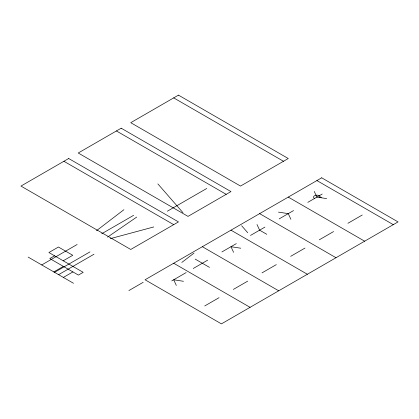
<?xml version="1.0" encoding="UTF-8"?>
<svg xmlns="http://www.w3.org/2000/svg" width="419" height="419" viewBox="0 0 419 419"><rect width="100%" height="100%" fill="white"/><g stroke="black" fill="none" stroke-linecap="round" stroke-linejoin="round"><path stroke-width="0.63" d="M96.475 230.722L123.919 209.694M181.82 262.446L194.007 253.107M107.563 237.128L136.704 217.079M54.559 255.805L49.788 258.56L78.426 275.094L83.203 272.34L48.897 252.531L58.445 247.021L72.765 255.291L63.217 260.801M41.738 264.934L77.154 244.487M101.707 233.75L133.645 215.308M53.821 271.91L63.369 266.4M54.559 272.34L89.975 251.892M167.349 211.207L206.766 188.45M58.597 274.67L94.013 254.223M63.369 277.425L72.916 271.91M128.874 290.571L143.193 282.306M171.764 280.892L186.167 272.575M193.243 268.49L207.646 260.178M221.887 251.955L236.29 243.638M250.525 235.42L264.928 227.103M279.164 218.886L293.567 210.568M307.808 202.351L322.211 194.034M204.729 305.959L219.048 297.689M233.367 289.419L247.687 281.154M262.006 272.884L276.325 264.619M290.65 256.349L304.969 248.085M319.288 239.815L333.608 231.55M347.927 223.28L362.252 215.01M314.517 198.475A3.373 1.948 0 0 1 316.031 195.217A3.373 1.948 0 0 1 320.163 197.6L321.415 197.187M110.234 238.673L153.794 226.941M326.684 198.611L316.9 197.098L314.281 191.452M278.478 212.119L288.262 213.632L290.88 219.278M240.763 248.216L230.979 246.707L233.603 252.353M183.48 281.29L173.702 279.777L176.32 285.423M173.702 97.884L283.49 161.273M316.9 180.563L393.279 224.657M288.262 197.098L364.635 241.192M116.419 130.958L226.208 194.343M259.623 213.632L335.996 257.727M266.783 234.305L259.623 230.167L256.999 224.521M230.979 230.167L307.357 274.262M63.913 161.273L173.702 224.657M202.34 246.707L278.714 290.802M195.181 259.104L209.5 267.374M173.702 263.242L250.075 307.337M28.141 257.088L73.503 283.275M319.44 196.878L320.163 197.6M241.643 225.741L247.713 232.707M157.874 183.91L182.941 212.653M68.685 158.518L20.95 186.073L130.738 249.462L178.473 221.902L68.685 158.518M121.191 128.198L78.233 153.003L188.021 216.387L230.979 191.588L121.191 128.198M178.473 95.129L130.738 122.688L240.527 186.073L288.262 158.518L178.473 95.129M321.677 177.808L145.058 279.777L221.431 323.871L398.05 221.902L321.677 177.808"/></g></svg>
